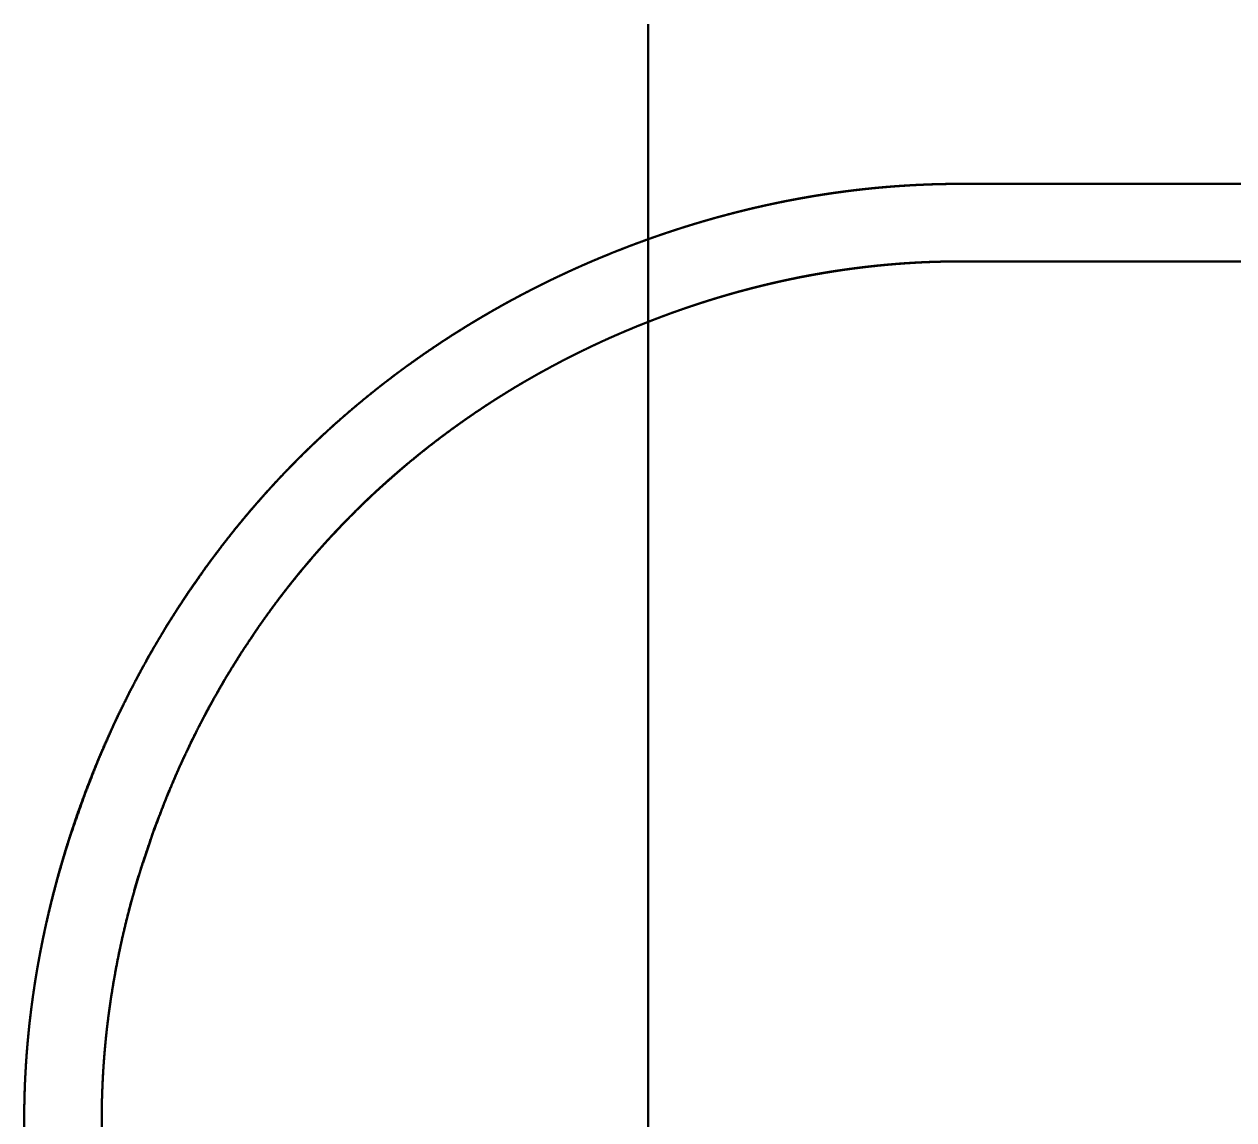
# Paper-space layout 'Layout1' of a CAD drawing. Header units: millimetres. Extents: x 37 to 380, y 30 to 264.
# Drawn here: x 143.825 to 147.983, y 59.054 to 62.82 of the extents above; entities that cross this region are included whole.
import ezdxf

# ---------------------------------------------------------------- set-up
doc = ezdxf.new("R2010")
doc.units = ezdxf.units.MM
doc.layers.add('170', color=7, linetype='Continuous', true_color=0xffffff)

psp = doc.layouts.get("Layout1")

# ---------------------------------------------------------------- linework, layer by layer
at = {"layer": '170', "color": 155, "linetype": 'Continuous', "lineweight": 50}
for points in [[(145.9698, 62.0096), (145.9698, 62.8202)], [(147.0421, 62.2712), (148.9698, 62.2712)], [(145.9698, 61.7969), (145.9698, 62.081)], [(145.9698, 62.081), (145.9698, 61.7969)], [(148.9698, 62.0047), (147.0421, 62.0047)]]:
    psp.add_open_spline(points, degree=1, dxfattribs=at)
for points, knots in [([(145.9698, 62.081), (145.9829, 62.0856), (145.996, 62.0902), (146.0091, 62.0948), (146.0222, 62.0992), (146.0353, 62.1037), (146.0485, 62.108), (146.0616, 62.1123), (146.0748, 62.1166), (146.088, 62.1208), (146.1012, 62.1249), (146.1144, 62.129), (146.1277, 62.1331), (146.1409, 62.137), (146.1542, 62.1409), (146.1674, 62.1448), (146.1807, 62.1486), (146.194, 62.1524), (146.2073, 62.1561), (146.2206, 62.1597), (146.234, 62.1633), (146.2473, 62.1668), (146.2606, 62.1703), (146.274, 62.1737), (146.2874, 62.177), (146.3007, 62.1803), (146.3141, 62.1836), (146.3275, 62.1867), (146.3409, 62.1899), (146.3543, 62.1929), (146.3677, 62.1959), (146.3811, 62.1989), (146.3946, 62.2018), (146.408, 62.2046), (146.4215, 62.2074), (146.4349, 62.2101), (146.4484, 62.2128), (146.4618, 62.2154), (146.4753, 62.2179), (146.4888, 62.2204), (146.5023, 62.2228), (146.5157, 62.2252), (146.5292, 62.2275), (146.5427, 62.2298), (146.5562, 62.232), (146.5697, 62.2341), (146.5832, 62.2362), (146.5967, 62.2382), (146.6102, 62.2402), (146.6237, 62.242), (146.6372, 62.2439), (146.6507, 62.2457), (146.6643, 62.2474), (146.6778, 62.2491), (146.6913, 62.2507), (146.7048, 62.2522), (146.7183, 62.2537), (146.7318, 62.2551), (146.7454, 62.2565), (146.7589, 62.2578), (146.7724, 62.259), (146.7859, 62.2602), (146.7994, 62.2613), (146.8129, 62.2624), (146.8265, 62.2634), (146.84, 62.2644), (146.8535, 62.2652), (146.867, 62.2661), (146.8805, 62.2668), (146.894, 62.2675), (146.9075, 62.2682), (146.9209, 62.2687), (146.9344, 62.2693), (146.9479, 62.2697), (146.9614, 62.2701), (146.9748, 62.2705), (146.9883, 62.2707), (147.0018, 62.271), (147.0152, 62.2711), (147.0287, 62.2712), (147.0421, 62.2712)], [0, 0, 0.012673, 0.025348, 0.038018, 0.050691, 0.063346, 0.076014, 0.088663, 0.101326, 0.113973, 0.126632, 0.139264, 0.151911, 0.164542, 0.177177, 0.189796, 0.20243, 0.215039, 0.227662, 0.24027, 0.252886, 0.265486, 0.278082, 0.290674, 0.303273, 0.31585, 0.328442, 0.341012, 0.353588, 0.366143, 0.378716, 0.391266, 0.403824, 0.416372, 0.428917, 0.441452, 0.453995, 0.46651, 0.479043, 0.491556, 0.504078, 0.516581, 0.529085, 0.54158, 0.554075, 0.566553, 0.579041, 0.591512, 0.603993, 0.616448, 0.628915, 0.641364, 0.653817, 0.666253, 0.678702, 0.691124, 0.703552, 0.715972, 0.728388, 0.740788, 0.753202, 0.765592, 0.777988, 0.790369, 0.802756, 0.815119, 0.827489, 0.839845, 0.852208, 0.864549, 0.876896, 0.889232, 0.901565, 0.913887, 0.926216, 0.938516, 0.950833, 0.963131, 0.975427, 0.987714, 1, 1]), ([(147.0421, 62.2712), (147.0303, 62.2712), (147.0184, 62.2711), (147.0066, 62.271), (146.9948, 62.2709), (146.9829, 62.2707), (146.9711, 62.2704), (146.9593, 62.2701), (146.9474, 62.2698), (146.9356, 62.2694), (146.9238, 62.2689), (146.9119, 62.2684), (146.9001, 62.2679), (146.8883, 62.2673), (146.8765, 62.2667), (146.8647, 62.266), (146.8529, 62.2653), (146.8411, 62.2646), (146.8293, 62.2638), (146.8175, 62.2629), (146.8057, 62.262), (146.7939, 62.2611), (146.7821, 62.2601), (146.7703, 62.2591), (146.7585, 62.258), (146.7467, 62.2569), (146.7349, 62.2557), (146.7232, 62.2545), (146.7114, 62.2532), (146.6996, 62.2519), (146.6879, 62.2506), (146.6761, 62.2492), (146.6644, 62.2477), (146.6526, 62.2462), (146.6409, 62.2447), (146.6291, 62.2431), (146.6174, 62.2415), (146.6057, 62.2399), (146.594, 62.2382), (146.5822, 62.2364), (146.5705, 62.2346), (146.5588, 62.2328), (146.5471, 62.2309), (146.5354, 62.229), (146.5237, 62.227), (146.512, 62.225), (146.5004, 62.2229), (146.4887, 62.2208), (146.477, 62.2186), (146.4653, 62.2164), (146.4537, 62.2142), (146.442, 62.2119), (146.4304, 62.2096), (146.4187, 62.2072), (146.4071, 62.2048), (146.3955, 62.2023), (146.3838, 62.1998), (146.3722, 62.1973), (146.3606, 62.1947), (146.349, 62.1921), (146.3374, 62.1894), (146.3258, 62.1867), (146.3142, 62.1839), (146.3026, 62.1811), (146.2911, 62.1782), (146.2795, 62.1753), (146.2679, 62.1724), (146.2564, 62.1694), (146.2448, 62.1664), (146.2333, 62.1633), (146.2218, 62.1602), (146.2102, 62.1571), (146.1987, 62.1539), (146.1872, 62.1506), (146.1757, 62.1474), (146.1642, 62.144), (146.1527, 62.1407), (146.1412, 62.1372), (146.1297, 62.1338), (146.1183, 62.1303), (146.1068, 62.1268), (146.0953, 62.1232), (146.0839, 62.1195), (146.0724, 62.1159), (146.061, 62.1122), (146.0496, 62.1084), (146.0382, 62.1046), (146.0268, 62.1008), (146.0154, 62.0969), (146.0039, 62.093), (145.9926, 62.089), (145.9812, 62.085), (145.9698, 62.081)], [0, 0, 0.010822, 0.021644, 0.032466, 0.04328, 0.054103, 0.064918, 0.075734, 0.086541, 0.09736, 0.10817, 0.118982, 0.129796, 0.140612, 0.15142, 0.162231, 0.173035, 0.18385, 0.19466, 0.205471, 0.216277, 0.227096, 0.237898, 0.248714, 0.259524, 0.270338, 0.281147, 0.291969, 0.302777, 0.313589, 0.324405, 0.335227, 0.346034, 0.356856, 0.367674, 0.378497, 0.389317, 0.400142, 0.410963, 0.421801, 0.432625, 0.443456, 0.454283, 0.465117, 0.475948, 0.486796, 0.497623, 0.508475, 0.519316, 0.530165, 0.541011, 0.551865, 0.562709, 0.57357, 0.584429, 0.595288, 0.606156, 0.617022, 0.627887, 0.638771, 0.649645, 0.660528, 0.671411, 0.682303, 0.693186, 0.704088, 0.714982, 0.725885, 0.736789, 0.747704, 0.758619, 0.769545, 0.780462, 0.79139, 0.80232, 0.813261, 0.824203, 0.835148, 0.846094, 0.857061, 0.868021, 0.878994, 0.889959, 0.900946, 0.911916, 0.922917, 0.933903, 0.944912, 0.955911, 0.966935, 0.977943, 0.988977, 1, 1]), ([(148.9698, 62.2712), (148.9404, 62.2712), (148.911, 62.2712), (148.8816, 62.2712), (148.8521, 62.2712), (148.8227, 62.2712), (148.8079, 62.2712), (148.7784, 62.2712), (148.7489, 62.2712), (148.7342, 62.2712), (148.7046, 62.2712), (148.6751, 62.2712), (148.6456, 62.2712), (148.6308, 62.2712), (148.6012, 62.2712), (148.5717, 62.2712), (148.5421, 62.2712), (148.5273, 62.2712), (148.4977, 62.2712), (148.4681, 62.2712), (148.4385, 62.2712), (148.4089, 62.2712), (148.3941, 62.2712), (148.3645, 62.2712), (148.3349, 62.2712), (148.3201, 62.2712), (148.2905, 62.2712), (148.2609, 62.2712), (148.2313, 62.2712), (148.2017, 62.2712), (148.1721, 62.2712), (148.1426, 62.2712), (148.113, 62.2712), (148.0983, 62.2713), (148.0687, 62.2713), (148.0392, 62.2713), (148.0097, 62.2713), (147.995, 62.2713), (147.9655, 62.2713), (147.9508, 62.2713), (147.9213, 62.2713), (147.8919, 62.2713), (147.8625, 62.2713), (147.8478, 62.2713), (147.8185, 62.2713), (147.8038, 62.2713), (147.7745, 62.2713), (147.7453, 62.2713), (147.716, 62.2713), (147.6868, 62.2713), (147.6576, 62.2713), (147.6431, 62.2713), (147.6139, 62.2713), (147.5849, 62.2712), (147.5558, 62.2712), (147.5413, 62.2712), (147.5124, 62.2712), (147.4835, 62.2712), (147.4546, 62.2712), (147.4258, 62.2712), (147.4114, 62.2712), (147.3826, 62.2712), (147.3683, 62.2712), (147.3396, 62.2712), (147.3253, 62.2712), (147.2967, 62.2712), (147.2682, 62.2712), (147.2539, 62.2712), (147.2255, 62.2712), (147.1971, 62.2712), (147.1688, 62.2712), (147.1405, 62.2712), (147.1123, 62.2712), (147.0842, 62.2712), (147.0561, 62.2712), (147.0421, 62.2712)], [0, 0, 0.015254, 0.030507, 0.045777, 0.061052, 0.076337, 0.083978, 0.099274, 0.114581, 0.122237, 0.137555, 0.152873, 0.168202, 0.175863, 0.191203, 0.206542, 0.221887, 0.229565, 0.244915, 0.260265, 0.27562, 0.290975, 0.298653, 0.314009, 0.329364, 0.337047, 0.352403, 0.367753, 0.383103, 0.398447, 0.413792, 0.429126, 0.44446, 0.452116, 0.467439, 0.482752, 0.498054, 0.505705, 0.520996, 0.528631, 0.5439, 0.559164, 0.574407, 0.582031, 0.597258, 0.604861, 0.620061, 0.63525, 0.650418, 0.665569, 0.680705, 0.688265, 0.703368, 0.71845, 0.733511, 0.741027, 0.756056, 0.771057, 0.786038, 0.800991, 0.808459, 0.82337, 0.830817, 0.84569, 0.853116, 0.867946, 0.882743, 0.890132, 0.904886, 0.919609, 0.9343, 0.948958, 0.963585, 0.978179, 0.99273, 1, 1]), ([(143.825, 59.0541), (143.825, 59.0677), (143.8251, 59.0814), (143.8253, 59.0955), (143.8255, 59.1096), (143.8258, 59.1241), (143.8262, 59.1387), (143.8267, 59.1537), (143.8272, 59.1687), (143.8278, 59.1841), (143.8286, 59.1996), (143.8294, 59.2155), (143.8303, 59.2314), (143.8313, 59.2478), (143.8324, 59.2641), (143.8336, 59.2809), (143.835, 59.2977), (143.8364, 59.315), (143.838, 59.3322), (143.8397, 59.35), (143.8414, 59.3676), (143.8434, 59.3858), (143.8454, 59.4039), (143.8477, 59.4225), (143.85, 59.4411), (143.8525, 59.4601), (143.8551, 59.4791), (143.8579, 59.4986), (143.8608, 59.518), (143.8639, 59.5379), (143.8672, 59.5578), (143.8706, 59.5781), (143.8742, 59.5984), (143.878, 59.6191), (143.8819, 59.6398), (143.8861, 59.661), (143.8903, 59.6821), (143.8949, 59.7037), (143.8996, 59.7252), (143.9045, 59.7471), (143.9096, 59.7691), (143.9149, 59.7914), (143.9204, 59.8137), (143.9262, 59.8364), (143.9321, 59.8591), (143.9383, 59.8822), (143.9447, 59.9053), (143.9514, 59.9288), (143.9583, 59.9522), (143.9654, 59.976), (143.9728, 59.9998), (143.9805, 60.024), (143.9883, 60.0481), (144.0125, 60.1187), (144.0382, 60.1888), (144.0639, 60.2544), (144.091, 60.3194), (144.1177, 60.38), (144.1456, 60.4401), (144.1728, 60.4957), (144.2009, 60.5509), (144.2281, 60.6017), (144.2561, 60.6521), (144.2828, 60.6982), (144.3102, 60.7439), (144.3361, 60.7855), (144.3626, 60.8267), (144.3872, 60.8639), (144.4124, 60.9008), (144.4356, 60.9337), (144.4591, 60.9664), (144.5051, 61.0277), (144.5526, 61.088), (144.6, 61.1452), (144.6487, 61.2012), (144.6972, 61.2543), (144.7468, 61.3062), (144.796, 61.3553), (144.8463, 61.4031), (144.8959, 61.4483), (144.9465, 61.4924), (144.9962, 61.5338), (145.0467, 61.5742), (145.0962, 61.6122), (145.1464, 61.6491), (145.1688, 61.6651), (145.1912, 61.6809), (145.2137, 61.6964), (145.2364, 61.7117), (145.259, 61.7268), (145.2817, 61.7416), (145.3044, 61.7561), (145.3272, 61.7705), (145.35, 61.7846), (145.3728, 61.7984), (145.3957, 61.8121), (145.4186, 61.8255), (145.4415, 61.8386), (145.4645, 61.8516), (145.4875, 61.8643), (145.5105, 61.8768), (145.5335, 61.889), (145.5565, 61.9011), (145.5795, 61.9129), (145.6026, 61.9245), (145.6256, 61.9358), (145.6486, 61.947), (145.6716, 61.9579), (145.6947, 61.9687), (145.7177, 61.9792), (145.7407, 61.9895), (145.7637, 61.9995), (145.7867, 62.0094), (145.8097, 62.0191), (145.8326, 62.0285), (145.8555, 62.0378), (145.8785, 62.0468), (145.9013, 62.0557), (145.9242, 62.0643), (145.947, 62.0727), (145.9698, 62.081)], [0, 0, 0.00345, 0.006901, 0.010467, 0.014032, 0.017714, 0.021394, 0.025192, 0.028989, 0.032902, 0.036816, 0.040845, 0.044875, 0.049023, 0.053169, 0.057433, 0.061697, 0.066078, 0.070459, 0.074959, 0.079458, 0.084075, 0.088692, 0.093427, 0.098163, 0.103017, 0.107872, 0.112845, 0.117818, 0.12291, 0.128002, 0.133214, 0.138426, 0.143758, 0.149089, 0.15454, 0.159991, 0.165563, 0.171134, 0.176826, 0.182517, 0.188329, 0.194141, 0.200072, 0.206005, 0.212057, 0.21811, 0.224283, 0.230457, 0.23675, 0.243043, 0.249457, 0.255872, 0.274753, 0.293635, 0.311457, 0.32928, 0.346029, 0.362778, 0.378444, 0.394113, 0.40869, 0.42327, 0.436753, 0.450237, 0.462623, 0.475012, 0.4863, 0.497588, 0.507776, 0.517966, 0.537363, 0.556761, 0.575551, 0.594333, 0.612514, 0.630687, 0.648262, 0.665827, 0.682803, 0.699762, 0.716141, 0.732497, 0.748276, 0.764029, 0.770989, 0.77794, 0.784853, 0.79176, 0.798626, 0.805488, 0.812308, 0.819123, 0.825899, 0.832666, 0.839393, 0.846113, 0.852796, 0.859468, 0.866104, 0.872728, 0.879316, 0.885893, 0.892433, 0.898963, 0.905455, 0.911935, 0.918378, 0.924811, 0.931205, 0.937589, 0.943937, 0.95027, 0.956567, 0.962852, 0.969099, 0.975334, 0.981534, 0.987718, 0.993862, 1, 1]), ([(145.9698, 62.081), (145.9577, 62.0766), (145.9455, 62.0722), (145.9335, 62.0678), (145.9214, 62.0633), (145.9093, 62.0587), (145.8973, 62.0541), (145.8853, 62.0495), (145.8733, 62.0448), (145.8614, 62.0401), (145.8494, 62.0354), (145.8375, 62.0306), (145.8256, 62.0257), (145.8138, 62.0208), (145.8019, 62.0159), (145.7901, 62.0109), (145.7783, 62.0059), (145.7665, 62.0009), (145.7548, 61.9958), (145.7431, 61.9906), (145.7313, 61.9854), (145.7197, 61.9802), (145.708, 61.9749), (145.6964, 61.9696), (145.6848, 61.9643), (145.6732, 61.9589), (145.6617, 61.9534), (145.6501, 61.948), (145.6386, 61.9424), (145.6272, 61.9369), (145.6157, 61.9313), (145.6043, 61.9256), (145.5929, 61.9199), (145.5815, 61.9142), (145.5701, 61.9084), (145.5588, 61.9026), (145.5475, 61.8967), (145.5363, 61.8908), (145.525, 61.8849), (145.5138, 61.8789), (145.5026, 61.8729), (145.4914, 61.8668), (145.4803, 61.8607), (145.4692, 61.8546), (145.4581, 61.8484), (145.447, 61.8421), (145.436, 61.8359), (145.425, 61.8295), (145.414, 61.8232), (145.4031, 61.8168), (145.3922, 61.8103), (145.3813, 61.8039), (145.3704, 61.7974), (145.3596, 61.7908), (145.3488, 61.7842), (145.338, 61.7775), (145.3273, 61.7709), (145.3165, 61.7641), (145.3058, 61.7574), (145.2952, 61.7506), (145.2846, 61.7437), (145.2739, 61.7368), (145.2634, 61.7299), (145.2528, 61.723), (145.2423, 61.7159), (145.2318, 61.7089), (145.2214, 61.7018), (145.2109, 61.6947), (145.2005, 61.6875), (145.1902, 61.6803), (145.1798, 61.6731), (145.1695, 61.6658), (145.1593, 61.6584), (145.149, 61.6511), (145.1388, 61.6437), (145.1286, 61.6362), (145.1185, 61.6287), (145.1084, 61.6212), (145.0983, 61.6136), (145.0882, 61.606), (145.0782, 61.5984), (145.0682, 61.5907), (145.0582, 61.583), (145.0483, 61.5752), (145.0384, 61.5674), (145.0285, 61.5596), (145.0187, 61.5517), (145.0089, 61.5438), (144.9991, 61.5358), (144.9894, 61.5278), (144.9797, 61.5197), (144.97, 61.5117), (144.9603, 61.5035), (144.9507, 61.4954), (144.9412, 61.4872), (144.9316, 61.479), (144.9221, 61.4707), (144.9126, 61.4624), (144.9032, 61.454), (144.8938, 61.4456), (144.8844, 61.4372), (144.875, 61.4287), (144.8657, 61.4202), (144.8564, 61.4116), (144.8472, 61.4031), (144.838, 61.3944), (144.8288, 61.3858), (144.8197, 61.3771), (144.8105, 61.3683), (144.8015, 61.3595), (144.7924, 61.3507), (144.7834, 61.3418), (144.7744, 61.333), (144.7655, 61.324), (144.7566, 61.315), (144.7477, 61.306), (144.7389, 61.297), (144.7301, 61.2879), (144.7213, 61.2788), (144.7125, 61.2696), (144.7038, 61.2604), (144.6952, 61.2511), (144.6865, 61.2418), (144.6779, 61.2325), (144.6694, 61.2232), (144.6608, 61.2138), (144.6524, 61.2043), (144.6439, 61.1949), (144.6355, 61.1853), (144.6271, 61.1758), (144.6187, 61.1662), (144.6104, 61.1566), (144.6021, 61.1469), (144.5939, 61.1372), (144.5857, 61.1275), (144.5775, 61.1177), (144.5694, 61.1079), (144.5612, 61.098), (144.5532, 61.0881), (144.5451, 61.0782), (144.5371, 61.0682), (144.5292, 61.0582), (144.5213, 61.0481), (144.5134, 61.038), (144.5055, 61.0279), (144.4977, 61.0178), (144.4899, 61.0076), (144.4822, 60.9973), (144.4744, 60.987), (144.4668, 60.9767), (144.4591, 60.9664), (144.3859, 60.8624), (144.3168, 60.7555), (144.2517, 60.6451), (144.1911, 60.5322), (144.1342, 60.4153), (144.082, 60.2963), (144.0334, 60.1729), (143.9895, 60.0477), (143.9805, 60.02), (143.9717, 59.9922), (143.9632, 59.9645), (143.9549, 59.9368), (143.9469, 59.9091), (143.9391, 59.8814), (143.9317, 59.8538), (143.9244, 59.8262), (143.9174, 59.7986), (143.9107, 59.7709), (143.9042, 59.7434), (143.898, 59.7157), (143.892, 59.6882), (143.8863, 59.6606), (143.8809, 59.633), (143.8757, 59.6055), (143.8707, 59.5779), (143.866, 59.5504), (143.8616, 59.5228), (143.8574, 59.4953), (143.8535, 59.4678), (143.8498, 59.4402), (143.8464, 59.4127), (143.8432, 59.3851), (143.8403, 59.3576), (143.8377, 59.33), (143.8352, 59.3025), (143.8331, 59.2749), (143.8312, 59.2473), (143.8296, 59.2198), (143.8282, 59.1922), (143.827, 59.1646), (143.8261, 59.137), (143.8255, 59.1094), (143.8252, 59.0817), (143.825, 59.0541)], [0, 0, 0.003263, 0.006525, 0.009782, 0.013044, 0.016299, 0.019558, 0.022809, 0.026064, 0.029315, 0.032566, 0.035813, 0.039065, 0.042309, 0.045556, 0.048796, 0.052043, 0.055281, 0.058522, 0.06176, 0.065, 0.068234, 0.07147, 0.074702, 0.077938, 0.081166, 0.084399, 0.087627, 0.090856, 0.094081, 0.097309, 0.100532, 0.103758, 0.106979, 0.1102, 0.113419, 0.116641, 0.119857, 0.123077, 0.126292, 0.129508, 0.132722, 0.135937, 0.139148, 0.142362, 0.14557, 0.14878, 0.151988, 0.155198, 0.158403, 0.161611, 0.164817, 0.168022, 0.171225, 0.174429, 0.17763, 0.180832, 0.184032, 0.187234, 0.190432, 0.193632, 0.19683, 0.200027, 0.203224, 0.206421, 0.209616, 0.212812, 0.216007, 0.219203, 0.222396, 0.22559, 0.228782, 0.231974, 0.235166, 0.238358, 0.241548, 0.244741, 0.247931, 0.251121, 0.25431, 0.2575, 0.260689, 0.263881, 0.267068, 0.270258, 0.273447, 0.276636, 0.279825, 0.283014, 0.286204, 0.289392, 0.292581, 0.295769, 0.298959, 0.302148, 0.305337, 0.308528, 0.311717, 0.314908, 0.318098, 0.32129, 0.324481, 0.327672, 0.330864, 0.334057, 0.337249, 0.340442, 0.343637, 0.346832, 0.350028, 0.353224, 0.356419, 0.359618, 0.362815, 0.366014, 0.369215, 0.372415, 0.375617, 0.37882, 0.382024, 0.385228, 0.388434, 0.391641, 0.39485, 0.398058, 0.40127, 0.40448, 0.407694, 0.410909, 0.414123, 0.417342, 0.420559, 0.423781, 0.427002, 0.430224, 0.433451, 0.436676, 0.439907, 0.443134, 0.446368, 0.449601, 0.452837, 0.456074, 0.459315, 0.462556, 0.465801, 0.469046, 0.472295, 0.475545, 0.478798, 0.482052, 0.514237, 0.546432, 0.578854, 0.611273, 0.644148, 0.677021, 0.710582, 0.744138, 0.751509, 0.758878, 0.766202, 0.773525, 0.780804, 0.788082, 0.795319, 0.802555, 0.809754, 0.816951, 0.824115, 0.831277, 0.838408, 0.845538, 0.852639, 0.85974, 0.866815, 0.873891, 0.880943, 0.887996, 0.895029, 0.902062, 0.909079, 0.916097, 0.923101, 0.930106, 0.9371, 0.944095, 0.951085, 0.958073, 0.96506, 0.972045, 0.979032, 0.98602, 0.99301, 1, 1]), ([(145.9698, 61.7969), (145.9811, 61.8013), (145.9924, 61.8057), (146.0038, 61.81), (146.0151, 61.8143), (146.0264, 61.8185), (146.0378, 61.8227), (146.0492, 61.8269), (146.0605, 61.831), (146.0719, 61.835), (146.0833, 61.839), (146.0947, 61.843), (146.1061, 61.8469), (146.1175, 61.8508), (146.129, 61.8546), (146.1404, 61.8584), (146.1518, 61.8621), (146.1633, 61.8658), (146.1747, 61.8694), (146.1862, 61.873), (146.1977, 61.8765), (146.2092, 61.88), (146.2207, 61.8834), (146.2321, 61.8868), (146.2437, 61.8902), (146.2552, 61.8935), (146.2667, 61.8968), (146.2782, 61.9), (146.2898, 61.9031), (146.3013, 61.9062), (146.3129, 61.9093), (146.3244, 61.9123), (146.336, 61.9153), (146.3476, 61.9182), (146.3592, 61.9211), (146.3708, 61.9239), (146.3824, 61.9267), (146.394, 61.9295), (146.4056, 61.9321), (146.4172, 61.9348), (146.4289, 61.9374), (146.4405, 61.9399), (146.4522, 61.9424), (146.4638, 61.9449), (146.4755, 61.9473), (146.4871, 61.9496), (146.4988, 61.9519), (146.5105, 61.9542), (146.5222, 61.9564), (146.5339, 61.9585), (146.5456, 61.9606), (146.5573, 61.9627), (146.569, 61.9647), (146.5807, 61.9667), (146.5925, 61.9686), (146.6042, 61.9704), (146.6159, 61.9723), (146.6277, 61.974), (146.6394, 61.9757), (146.6512, 61.9774), (146.663, 61.979), (146.6747, 61.9806), (146.6865, 61.9821), (146.6983, 61.9836), (146.7101, 61.985), (146.7219, 61.9864), (146.7337, 61.9877), (146.7455, 61.989), (146.7573, 61.9902), (146.7691, 61.9914), (146.7809, 61.9925), (146.7928, 61.9936), (146.8046, 61.9946), (146.8164, 61.9956), (146.8283, 61.9966), (146.8401, 61.9974), (146.852, 61.9983), (146.8638, 61.999), (146.8757, 61.9998), (146.8875, 62.0005), (146.8994, 62.0011), (146.9113, 62.0017), (146.9232, 62.0022), (146.935, 62.0027), (146.9469, 62.0031), (146.9588, 62.0035), (146.9707, 62.0038), (146.9826, 62.0041), (146.9945, 62.0043), (147.0064, 62.0045), (147.0183, 62.0046), (147.0302, 62.0047), (147.0421, 62.0047)], [0, 0, 0.011045, 0.022099, 0.033126, 0.044166, 0.055179, 0.066207, 0.077202, 0.08821, 0.099202, 0.110199, 0.121173, 0.132152, 0.143115, 0.154085, 0.165039, 0.175992, 0.186929, 0.197881, 0.208803, 0.219739, 0.230661, 0.241581, 0.25249, 0.263403, 0.274304, 0.285213, 0.296101, 0.306995, 0.317877, 0.328758, 0.339637, 0.350515, 0.361381, 0.372247, 0.38311, 0.393973, 0.404826, 0.415678, 0.42652, 0.437372, 0.448213, 0.459063, 0.469896, 0.480729, 0.491563, 0.502396, 0.513221, 0.524048, 0.534876, 0.545696, 0.556517, 0.567341, 0.578156, 0.588974, 0.599784, 0.610606, 0.621412, 0.632231, 0.643034, 0.653849, 0.664658, 0.67547, 0.686268, 0.697079, 0.707885, 0.718695, 0.7295, 0.740309, 0.751123, 0.761933, 0.772739, 0.78355, 0.794357, 0.805171, 0.81598, 0.826787, 0.837599, 0.848418, 0.859235, 0.870049, 0.88087, 0.891689, 0.902506, 0.91333, 0.924163, 0.934984, 0.945814, 0.956643, 0.967481, 0.978318, 0.989154, 1, 1]), ([(147.0421, 62.0047), (147.0305, 62.0047), (147.0189, 62.0046), (147.0073, 62.0045), (146.9956, 62.0043), (146.984, 62.0041), (146.9724, 62.0038), (146.9607, 62.0035), (146.949, 62.0031), (146.9374, 62.0027), (146.9257, 62.0022), (146.914, 62.0017), (146.9023, 62.0011), (146.8906, 62.0005), (146.879, 61.9998), (146.8673, 61.9991), (146.8556, 61.9983), (146.8438, 61.9975), (146.8321, 61.9966), (146.8204, 61.9957), (146.8087, 61.9947), (146.797, 61.9937), (146.7853, 61.9927), (146.7735, 61.9915), (146.7618, 61.9904), (146.7501, 61.9891), (146.7383, 61.9879), (146.7266, 61.9866), (146.7149, 61.9852), (146.7031, 61.9838), (146.6914, 61.9823), (146.6796, 61.9808), (146.6679, 61.9793), (146.6561, 61.9776), (146.6444, 61.976), (146.6326, 61.9743), (146.6209, 61.9725), (146.6091, 61.9707), (146.5974, 61.9688), (146.5857, 61.9669), (146.5739, 61.965), (146.5622, 61.963), (146.5504, 61.9609), (146.5387, 61.9588), (146.5269, 61.9567), (146.5152, 61.9545), (146.5035, 61.9522), (146.4917, 61.95), (146.48, 61.9476), (146.4683, 61.9452), (146.4565, 61.9428), (146.4448, 61.9403), (146.4331, 61.9378), (146.4214, 61.9352), (146.4097, 61.9325), (146.398, 61.9298), (146.3863, 61.9271), (146.3746, 61.9243), (146.3629, 61.9215), (146.3512, 61.9186), (146.3395, 61.9157), (146.3278, 61.9127), (146.3161, 61.9097), (146.3045, 61.9066), (146.2928, 61.9035), (146.2812, 61.9004), (146.2695, 61.8972), (146.2579, 61.8939), (146.2462, 61.8906), (146.2346, 61.8872), (146.223, 61.8838), (146.2114, 61.8804), (146.1998, 61.8769), (146.1882, 61.8733), (146.1766, 61.8697), (146.165, 61.8661), (146.1535, 61.8624), (146.1419, 61.8587), (146.1304, 61.8549), (146.1188, 61.851), (146.1073, 61.8472), (146.0958, 61.8432), (146.0843, 61.8393), (146.0728, 61.8352), (146.0613, 61.8312), (146.0498, 61.8271), (146.0383, 61.8229), (146.0269, 61.8187), (146.0154, 61.8144), (146.004, 61.8101), (145.9926, 61.8058), (145.9812, 61.8014), (145.9698, 61.7969)], [0, 0, 0.010574, 0.021148, 0.031732, 0.042317, 0.052921, 0.063517, 0.074133, 0.08475, 0.095378, 0.106008, 0.116649, 0.127292, 0.137957, 0.148605, 0.159284, 0.169947, 0.180642, 0.19132, 0.202021, 0.212717, 0.223435, 0.234147, 0.244873, 0.255603, 0.266348, 0.277078, 0.287841, 0.29859, 0.309364, 0.320124, 0.330909, 0.34169, 0.352486, 0.363279, 0.374098, 0.384904, 0.395726, 0.406546, 0.417382, 0.428216, 0.439066, 0.449915, 0.460772, 0.471635, 0.482509, 0.49338, 0.504269, 0.515158, 0.526055, 0.536952, 0.547867, 0.558782, 0.569707, 0.580622, 0.591567, 0.602502, 0.613448, 0.624394, 0.635361, 0.64631, 0.657289, 0.66826, 0.679242, 0.690225, 0.701222, 0.71221, 0.723221, 0.734223, 0.745248, 0.756257, 0.767289, 0.778313, 0.789361, 0.800393, 0.811449, 0.822489, 0.833553, 0.844611, 0.855683, 0.866752, 0.877833, 0.888911, 0.900004, 0.911092, 0.922196, 0.933286, 0.944403, 0.955504, 0.966633, 0.977748, 0.988873, 1, 1]), ([(147.0421, 62.0047), (147.074, 62.0047), (147.106, 62.0047), (147.1381, 62.0047), (147.1703, 62.0047), (147.2025, 62.0047), (147.2348, 62.0047), (147.2672, 62.0047), (147.2997, 62.0047), (147.316, 62.0047), (147.3486, 62.0047), (147.3812, 62.0047), (147.4139, 62.0047), (147.4467, 62.0047), (147.4796, 62.0047), (147.496, 62.0047), (147.529, 62.0047), (147.562, 62.0047), (147.595, 62.0047), (147.6281, 62.0047), (147.6613, 62.0047), (147.6945, 62.0047), (147.7277, 62.0047), (147.761, 62.0047), (147.7944, 62.0047), (147.8278, 62.0047), (147.8612, 62.0047), (147.8779, 62.0047), (147.9114, 62.0047), (147.9449, 62.0047), (147.9784, 62.0047), (148.0119, 62.0047), (148.0455, 62.0047), (148.0791, 62.0047), (148.1127, 62.0047), (148.1463, 62.0047), (148.18, 62.0047), (148.2136, 62.0047), (148.2473, 62.0047), (148.281, 62.0047), (148.2978, 62.0047), (148.3315, 62.0047), (148.3652, 62.0047), (148.3989, 62.0047), (148.4325, 62.0047), (148.4662, 62.0047), (148.4999, 62.0047), (148.5335, 62.0047), (148.5672, 62.0047), (148.6008, 62.0047), (148.6345, 62.0047), (148.6681, 62.0047), (148.7017, 62.0047), (148.7353, 62.0047), (148.7688, 62.0047), (148.7856, 62.0047), (148.8192, 62.0047), (148.8527, 62.0047), (148.8862, 62.0047), (148.9196, 62.0047), (148.9531, 62.0047), (148.9698, 62.0047)], [0, 0, 0.016551, 0.03315, 0.049787, 0.066472, 0.0832, 0.099966, 0.116774, 0.13362, 0.142064, 0.158969, 0.175906, 0.192881, 0.209888, 0.226932, 0.235462, 0.252549, 0.269669, 0.286815, 0.303993, 0.321193, 0.33842, 0.355668, 0.372943, 0.390239, 0.407551, 0.424885, 0.433565, 0.450926, 0.468303, 0.48569, 0.503094, 0.520513, 0.537938, 0.555374, 0.57282, 0.590272, 0.607735, 0.625197, 0.642665, 0.651399, 0.668867, 0.68634, 0.703813, 0.721286, 0.738754, 0.756222, 0.773685, 0.791147, 0.808599, 0.826045, 0.843486, 0.860917, 0.878336, 0.89575, 0.904458, 0.921856, 0.939243, 0.956615, 0.973981, 0.99133, 1, 1]), ([(145.9698, 54.1033), (145.9698, 54.1989), (145.9698, 55.4015), (145.9698, 57.8068), (145.9698, 60.2122), (145.9698, 61.8676)], [0, 0, 0.012313, 0.167203, 0.476994, 0.786785, 1, 1]), ([(144.0915, 59.0541), (144.0915, 59.0665), (144.0916, 59.0789), (144.0918, 59.0914), (144.092, 59.1038), (144.0922, 59.1162), (144.0925, 59.1286), (144.0929, 59.141), (144.0933, 59.1534), (144.0938, 59.1658), (144.0943, 59.1783), (144.0949, 59.1907), (144.0955, 59.2031), (144.0962, 59.2155), (144.097, 59.2279), (144.0978, 59.2403), (144.0987, 59.2527), (144.0996, 59.2651), (144.1006, 59.2775), (144.1016, 59.2899), (144.1027, 59.3023), (144.1038, 59.3147), (144.105, 59.3271), (144.1063, 59.3395), (144.1076, 59.3519), (144.109, 59.3643), (144.1104, 59.3767), (144.1119, 59.3891), (144.1135, 59.4015), (144.1151, 59.4139), (144.1167, 59.4263), (144.1184, 59.4387), (144.1202, 59.4511), (144.122, 59.4635), (144.1239, 59.4759), (144.1258, 59.4883), (144.1278, 59.5007), (144.1298, 59.5131), (144.1319, 59.5255), (144.1341, 59.5379), (144.1363, 59.5503), (144.1386, 59.5627), (144.1409, 59.5752), (144.1433, 59.5876), (144.1457, 59.6), (144.1482, 59.6124), (144.1508, 59.6248), (144.1534, 59.6373), (144.156, 59.6497), (144.1587, 59.6621), (144.1615, 59.6745), (144.1643, 59.687), (144.1672, 59.6994), (144.1702, 59.7118), (144.1732, 59.7243), (144.1762, 59.7367), (144.1793, 59.7492), (144.1825, 59.7616), (144.1857, 59.7741), (144.189, 59.7865), (144.1923, 59.799), (144.1957, 59.8115), (144.1992, 59.8239), (144.2027, 59.8364), (144.2062, 59.8489), (144.2099, 59.8613), (144.2135, 59.8738), (144.2173, 59.8863), (144.2211, 59.8988), (144.2249, 59.9113), (144.2288, 59.9238), (144.2662, 60.0357), (144.3077, 60.1462), (144.3524, 60.2529), (144.4011, 60.3579), (144.4532, 60.4595), (144.5091, 60.559), (144.5685, 60.6555), (144.6315, 60.7496), (144.646, 60.7701), (144.6606, 60.7905), (144.6753, 60.8107), (144.6902, 60.8307), (144.7052, 60.8506), (144.7204, 60.8703), (144.7357, 60.8898), (144.7512, 60.9092), (144.7668, 60.9285), (144.7826, 60.9476), (144.7985, 60.9665), (144.8146, 60.9853), (144.8308, 61.0039), (144.8471, 61.0223), (144.8636, 61.0406), (144.8802, 61.0588), (144.897, 61.0767), (144.9139, 61.0946), (144.9309, 61.1122), (144.9481, 61.1297), (144.9655, 61.1471), (144.9829, 61.1643), (145.0005, 61.1813), (145.0183, 61.1981), (145.0361, 61.2148), (145.0542, 61.2314), (145.0723, 61.2478), (145.0906, 61.264), (145.109, 61.2801), (145.1276, 61.296), (145.1463, 61.3117), (145.1651, 61.3273), (145.184, 61.3427), (145.2031, 61.358), (145.2223, 61.3731), (145.2417, 61.388), (145.2612, 61.4028), (145.2807, 61.4174), (145.3005, 61.4318), (145.3203, 61.4461), (145.3403, 61.4602), (145.3604, 61.4742), (145.3806, 61.488), (145.401, 61.5016), (145.4214, 61.5151), (145.442, 61.5284), (145.4627, 61.5415), (145.4835, 61.5545), (145.5045, 61.5673), (145.5255, 61.5799), (145.5467, 61.5924), (145.568, 61.6046), (145.5894, 61.6168), (145.6109, 61.6287), (145.6326, 61.6405), (145.6543, 61.6521), (145.6762, 61.6636), (145.6981, 61.6749), (145.7202, 61.686), (145.7424, 61.6969), (145.7647, 61.7077), (145.787, 61.7183), (145.8095, 61.7288), (145.8321, 61.739), (145.8548, 61.7491), (145.8776, 61.759), (145.9005, 61.7688), (145.9235, 61.7783), (145.9466, 61.7877), (145.9698, 61.7969)], [0, 0, 0.003519, 0.007037, 0.010555, 0.014072, 0.01759, 0.021107, 0.024624, 0.028142, 0.03166, 0.035177, 0.038695, 0.042213, 0.045733, 0.049252, 0.052772, 0.056294, 0.059816, 0.06334, 0.066865, 0.07039, 0.073917, 0.077444, 0.080974, 0.084506, 0.08804, 0.091574, 0.095112, 0.09865, 0.102192, 0.105734, 0.10928, 0.112827, 0.116378, 0.119931, 0.123488, 0.127045, 0.130607, 0.13417, 0.13774, 0.141308, 0.144883, 0.148458, 0.152041, 0.155624, 0.159213, 0.162803, 0.1664, 0.169997, 0.173603, 0.177208, 0.180821, 0.184435, 0.188056, 0.191679, 0.19531, 0.198941, 0.202583, 0.206223, 0.209874, 0.213523, 0.217186, 0.220845, 0.224516, 0.228188, 0.23187, 0.235553, 0.239245, 0.242938, 0.246643, 0.250348, 0.283775, 0.317206, 0.34998, 0.38275, 0.415082, 0.447411, 0.479513, 0.511602, 0.518701, 0.525797, 0.532871, 0.539946, 0.546998, 0.554051, 0.561084, 0.568116, 0.575131, 0.582146, 0.589146, 0.596144, 0.603128, 0.610114, 0.617085, 0.624056, 0.631017, 0.637975, 0.644926, 0.651877, 0.658819, 0.665759, 0.672695, 0.679629, 0.68656, 0.693488, 0.700415, 0.707338, 0.714264, 0.721184, 0.728105, 0.735024, 0.741946, 0.748865, 0.755787, 0.762705, 0.769631, 0.776551, 0.78348, 0.790401, 0.797334, 0.804258, 0.811196, 0.818129, 0.82507, 0.832007, 0.838957, 0.845899, 0.852856, 0.859805, 0.866772, 0.873729, 0.880704, 0.88767, 0.894655, 0.901629, 0.908626, 0.91561, 0.922617, 0.929612, 0.936632, 0.943638, 0.950669, 0.957687, 0.964734, 0.971763, 0.978826, 0.985869, 0.992938, 1, 1]), ([(145.9698, 61.7969), (145.9583, 61.7923), (145.9467, 61.7877), (145.9351, 61.7831), (145.9236, 61.7783), (145.9119, 61.7735), (145.9003, 61.7686), (145.8886, 61.7637), (145.877, 61.7587), (145.8653, 61.7536), (145.8536, 61.7485), (145.8418, 61.7433), (145.8301, 61.738), (145.8183, 61.7327), (145.8065, 61.7273), (145.7947, 61.7218), (145.7829, 61.7163), (145.771, 61.7107), (145.7592, 61.705), (145.7473, 61.6992), (145.7354, 61.6934), (145.7235, 61.6875), (145.7116, 61.6816), (145.6997, 61.6756), (145.6878, 61.6695), (145.6758, 61.6633), (145.6639, 61.657), (145.6519, 61.6507), (145.6399, 61.6443), (145.6279, 61.6378), (145.6159, 61.6313), (145.6039, 61.6247), (145.5919, 61.618), (145.5799, 61.6112), (145.5679, 61.6044), (145.5558, 61.5975), (145.5438, 61.5905), (145.5318, 61.5834), (145.5197, 61.5763), (145.5077, 61.569), (145.4956, 61.5617), (145.4836, 61.5543), (145.4715, 61.5469), (145.4595, 61.5393), (145.4474, 61.5317), (145.4353, 61.524), (145.4233, 61.5162), (145.4112, 61.5083), (145.3992, 61.5004), (145.3872, 61.4924), (145.3751, 61.4843), (145.3631, 61.4761), (145.3511, 61.4678), (145.339, 61.4594), (145.327, 61.451), (145.315, 61.4425), (145.303, 61.4338), (145.291, 61.4251), (145.2791, 61.4164), (145.2671, 61.4075), (145.2551, 61.3985), (145.2432, 61.3895), (145.2313, 61.3804), (145.2193, 61.3711), (145.2075, 61.3619), (145.1956, 61.3524), (145.1837, 61.343), (145.1718, 61.3334), (145.16, 61.3237), (145.1482, 61.314), (145.1364, 61.3042), (145.1246, 61.2942), (145.1129, 61.2842), (145.1012, 61.2741), (145.0895, 61.2639), (145.0778, 61.2536), (145.0662, 61.2432), (145.0545, 61.2327), (145.0429, 61.2222), (145.0314, 61.2115), (145.0198, 61.2007), (145.0083, 61.1899), (144.9969, 61.1789), (144.9854, 61.1679), (144.974, 61.1567), (144.9626, 61.1455), (144.9513, 61.1342), (144.94, 61.1227), (144.9288, 61.1112), (144.9175, 61.0996), (144.9064, 61.0879), (144.8952, 61.0761), (144.8841, 61.0642), (144.873, 61.0521), (144.862, 61.0401), (144.851, 61.0278), (144.8401, 61.0156), (144.8292, 61.0032), (144.8184, 60.9907), (144.8075, 60.9781), (144.7968, 60.9654), (144.7861, 60.9526), (144.7754, 60.9398), (144.7648, 60.9268), (144.7542, 60.9138), (144.7437, 60.9006), (144.7333, 60.8874), (144.7228, 60.874), (144.7125, 60.8606), (144.7021, 60.847), (144.6919, 60.8334), (144.6817, 60.8197), (144.6716, 60.8059), (144.6615, 60.7919), (144.6514, 60.7779), (144.6414, 60.7638), (144.6315, 60.7496), (144.5798, 60.6726), (144.5305, 60.594), (144.4762, 60.5007), (144.4253, 60.4056), (144.3714, 60.2951), (144.322, 60.1826), (144.272, 60.0544), (144.2279, 59.9241), (144.2091, 59.8619), (144.1916, 59.7994), (144.1768, 59.7417), (144.163, 59.6836), (144.1515, 59.6304), (144.141, 59.5771), (144.1323, 59.5286), (144.1244, 59.4801), (144.1181, 59.4365), (144.1124, 59.3928), (144.1079, 59.3542), (144.104, 59.3155), (144.101, 59.2819), (144.0984, 59.2482), (144.0965, 59.2195), (144.095, 59.1908), (144.0939, 59.1672), (144.093, 59.1435), (144.0924, 59.1249), (144.092, 59.1062), (144.0918, 59.0925), (144.0916, 59.0789), (144.0916, 59.0702), (144.0915, 59.0578), (144.0915, 59.0541)], [0, 0, 0.003516, 0.007033, 0.010573, 0.014118, 0.017682, 0.021251, 0.02484, 0.028435, 0.032049, 0.035667, 0.039307, 0.042951, 0.046615, 0.050285, 0.053973, 0.057667, 0.061379, 0.065099, 0.068838, 0.07258, 0.076343, 0.08011, 0.083899, 0.087689, 0.091504, 0.095319, 0.099158, 0.102997, 0.106859, 0.110724, 0.11461, 0.1185, 0.122411, 0.126324, 0.130261, 0.134198, 0.138157, 0.142119, 0.146103, 0.15009, 0.154099, 0.158107, 0.16214, 0.166175, 0.170232, 0.174288, 0.178371, 0.182452, 0.186558, 0.190662, 0.194792, 0.198921, 0.203073, 0.207227, 0.211403, 0.215583, 0.219781, 0.223984, 0.228207, 0.232432, 0.23668, 0.240929, 0.2452, 0.249472, 0.253767, 0.258064, 0.262384, 0.266703, 0.271045, 0.275388, 0.279754, 0.284124, 0.288512, 0.292904, 0.297318, 0.301733, 0.306169, 0.310609, 0.315069, 0.319532, 0.324016, 0.328503, 0.333011, 0.337521, 0.342055, 0.346588, 0.351145, 0.355702, 0.360285, 0.364866, 0.369471, 0.374077, 0.378707, 0.383337, 0.387992, 0.392646, 0.397324, 0.402002, 0.406706, 0.411409, 0.416135, 0.420863, 0.425614, 0.430365, 0.435142, 0.439917, 0.444718, 0.449519, 0.454345, 0.459169, 0.464017, 0.468867, 0.47374, 0.478614, 0.483511, 0.488409, 0.514683, 0.540968, 0.57153, 0.602094, 0.6369, 0.671707, 0.710681, 0.749651, 0.768033, 0.786414, 0.803305, 0.820198, 0.835607, 0.851016, 0.864951, 0.878885, 0.891354, 0.903824, 0.914838, 0.925852, 0.935422, 0.944991, 0.953125, 0.961257, 0.967963, 0.974669, 0.979955, 0.985239, 0.989109, 0.992979, 0.99544, 0.998949, 1, 1]), ([(145.9698, 53.8122), (145.9564, 53.8259), (145.943, 53.8396), (145.9296, 53.8535), (145.9161, 53.8674), (145.9027, 53.8814), (145.8892, 53.8954), (145.8757, 53.9096), (145.8623, 53.9238), (145.8488, 53.9382), (145.8353, 53.9526), (145.8217, 53.9671), (145.8082, 53.9817), (145.7947, 53.9964), (145.7812, 54.0111), (145.7676, 54.026), (145.754, 54.0409), (145.7405, 54.0559), (145.7269, 54.071), (145.7133, 54.0863), (145.6997, 54.1015), (145.6861, 54.1169), (145.6725, 54.1324), (145.6589, 54.148), (145.6454, 54.1636), (145.6317, 54.1793), (145.6181, 54.1951), (145.6045, 54.2111), (145.5909, 54.2271), (145.5773, 54.2432), (145.5637, 54.2594), (145.5501, 54.2757), (145.5365, 54.292), (145.5229, 54.3085), (145.5093, 54.325), (145.4956, 54.3417), (145.4821, 54.3584), (145.4684, 54.3753), (145.4549, 54.3922), (145.4413, 54.4092), (145.4277, 54.4263), (145.4141, 54.4436), (145.4006, 54.4608), (145.387, 54.4783), (145.3735, 54.4957), (145.3599, 54.5133), (145.3464, 54.531), (145.3328, 54.5488), (145.3194, 54.5667), (145.3058, 54.5846), (145.2924, 54.6027), (145.2789, 54.6209), (145.2654, 54.6391), (145.252, 54.6575), (145.2386, 54.6759), (145.2251, 54.6945), (145.2117, 54.7131), (145.1983, 54.7319), (145.185, 54.7507), (145.1716, 54.7696), (145.1583, 54.7886), (145.145, 54.8078), (145.1317, 54.827), (145.1184, 54.8464), (145.1052, 54.8658), (145.0919, 54.8853), (145.0788, 54.9049), (145.0656, 54.9247), (145.0524, 54.9445), (145.0393, 54.9644), (145.0262, 54.9844), (145.0131, 55.0046), (145.0001, 55.0248), (144.987, 55.0451), (144.974, 55.0655), (144.9611, 55.0861), (144.9482, 55.1067), (144.9352, 55.1275), (144.9224, 55.1483), (144.9095, 55.1692), (144.8967, 55.1902), (144.8839, 55.2114), (144.8712, 55.2326), (144.8585, 55.254), (144.8459, 55.2754), (144.8332, 55.297), (144.8207, 55.3186), (144.8081, 55.3404), (144.7956, 55.3623), (144.7831, 55.3843), (144.7707, 55.4063), (144.7583, 55.4285), (144.7459, 55.4508), (144.7336, 55.4732), (144.7214, 55.4956), (144.7091, 55.5183), (144.697, 55.541), (144.6848, 55.5638), (144.6728, 55.5867), (144.6607, 55.6097), (144.6488, 55.6328), (144.6368, 55.6561), (144.625, 55.6794), (144.6131, 55.7029), (144.6014, 55.7264), (144.5896, 55.7501), (144.578, 55.7739), (144.5664, 55.7978), (144.5548, 55.8217), (144.5433, 55.8459), (144.5319, 55.87), (144.5205, 55.8944), (144.5091, 55.9188), (144.4979, 55.9433), (144.4867, 55.9679), (144.4755, 55.9927), (144.4645, 56.0175), (144.408, 56.1482), (144.3542, 56.28), (144.2922, 56.4416), (144.2341, 56.6047), (144.1704, 56.7986), (144.1122, 56.9941), (144.0517, 57.2211), (143.9982, 57.4498), (143.9839, 57.5172), (143.9702, 57.5848), (143.9575, 57.6504), (143.9453, 57.7161), (143.9341, 57.7798), (143.9234, 57.8436), (143.9136, 57.9053), (143.9044, 57.9671), (143.8959, 58.0269), (143.8879, 58.0867), (143.8806, 58.1445), (143.8738, 58.2023), (143.8676, 58.258), (143.8619, 58.3137), (143.8567, 58.3674), (143.852, 58.4211), (143.8478, 58.4726), (143.8439, 58.5242), (143.8405, 58.5737), (143.8375, 58.6231), (143.8349, 58.6705), (143.8326, 58.7179), (143.8307, 58.7631), (143.8291, 58.8083), (143.8278, 58.8514), (143.8267, 58.8945), (143.8259, 58.9355), (143.8254, 58.9764), (143.8251, 59.0153), (143.825, 59.0541)], [0, 0, 0.003298, 0.006595, 0.009916, 0.01324, 0.016585, 0.019931, 0.023301, 0.026671, 0.030064, 0.03346, 0.036877, 0.040295, 0.043738, 0.047181, 0.050646, 0.054113, 0.057603, 0.061095, 0.064608, 0.068123, 0.071661, 0.075201, 0.078762, 0.082325, 0.085911, 0.089498, 0.093109, 0.09672, 0.100354, 0.103989, 0.107647, 0.111306, 0.114987, 0.118672, 0.122377, 0.126085, 0.129814, 0.133545, 0.1373, 0.141055, 0.144832, 0.148612, 0.152413, 0.156216, 0.160042, 0.163868, 0.167718, 0.17157, 0.175443, 0.179318, 0.183216, 0.187113, 0.191035, 0.194958, 0.198903, 0.20285, 0.206819, 0.210789, 0.214783, 0.218777, 0.222794, 0.226811, 0.230853, 0.234894, 0.23896, 0.243025, 0.247114, 0.251204, 0.255316, 0.25943, 0.263566, 0.267703, 0.271864, 0.276025, 0.28021, 0.284395, 0.288605, 0.292813, 0.297046, 0.30128, 0.305537, 0.309794, 0.314075, 0.318357, 0.322662, 0.326968, 0.331299, 0.335629, 0.339982, 0.344337, 0.348716, 0.353095, 0.357498, 0.361902, 0.366329, 0.370757, 0.37521, 0.379663, 0.384139, 0.388617, 0.393117, 0.39762, 0.402147, 0.406674, 0.411226, 0.415777, 0.420353, 0.424931, 0.429533, 0.434134, 0.438761, 0.443389, 0.44804, 0.452693, 0.457371, 0.462048, 0.486544, 0.511043, 0.540845, 0.570647, 0.605765, 0.640885, 0.681313, 0.721738, 0.733605, 0.745473, 0.756973, 0.768472, 0.779602, 0.790732, 0.801492, 0.812253, 0.822641, 0.833031, 0.843049, 0.853067, 0.862714, 0.872361, 0.881635, 0.890911, 0.899814, 0.908718, 0.917251, 0.925784, 0.933946, 0.942107, 0.949898, 0.957689, 0.965111, 0.972531, 0.979583, 0.986634, 0.993317, 1, 1]), ([(145.9698, 54.2), (145.9573, 54.2137), (145.9449, 54.2275), (145.9324, 54.2413), (145.92, 54.2551), (145.9077, 54.269), (145.8954, 54.2829), (145.8831, 54.2968), (145.8708, 54.3107), (145.8586, 54.3247), (145.8464, 54.3387), (145.8343, 54.3528), (145.8222, 54.3668), (145.8101, 54.3809), (145.7981, 54.3951), (145.7861, 54.4092), (145.7741, 54.4234), (145.7622, 54.4377), (145.7503, 54.4519), (145.7384, 54.4662), (145.7266, 54.4805), (145.7148, 54.4949), (145.703, 54.5093), (145.6913, 54.5237), (145.6796, 54.5381), (145.668, 54.5526), (145.6564, 54.5671), (145.6448, 54.5816), (145.6333, 54.5962), (145.6218, 54.6108), (145.6103, 54.6254), (145.5989, 54.64), (145.5875, 54.6547), (145.5761, 54.6694), (145.5648, 54.6842), (145.5535, 54.6989), (145.5423, 54.7137), (145.5311, 54.7285), (145.5199, 54.7434), (145.5088, 54.7583), (145.4977, 54.7732), (145.4866, 54.7881), (145.4756, 54.8031), (145.4646, 54.8181), (145.4537, 54.8332), (145.4428, 54.8482), (145.4319, 54.8633), (145.4211, 54.8784), (145.4103, 54.8936), (145.3995, 54.9088), (145.3888, 54.924), (145.3781, 54.9392), (145.3675, 54.9545), (145.3569, 54.9698), (145.3463, 54.9851), (145.3358, 55.0004), (145.3253, 55.0158), (145.3149, 55.0312), (145.3045, 55.0467), (145.2941, 55.0621), (145.2838, 55.0776), (145.2735, 55.0932), (145.2632, 55.1087), (145.253, 55.1243), (145.2428, 55.1399), (145.2327, 55.1555), (145.2226, 55.1712), (145.2125, 55.1869), (145.2025, 55.2026), (145.1926, 55.2184), (145.1826, 55.2342), (145.1727, 55.25), (145.1629, 55.2658), (145.153, 55.2817), (145.1433, 55.2976), (145.1335, 55.3135), (145.1238, 55.3295), (145.1142, 55.3455), (145.1046, 55.3615), (145.095, 55.3775), (145.0855, 55.3936), (145.076, 55.4097), (145.0665, 55.4258), (145.0571, 55.4419), (145.0477, 55.4581), (145.0384, 55.4743), (145.0291, 55.4906), (145.0198, 55.5068), (145.0106, 55.5231), (145.0015, 55.5395), (144.9923, 55.5558), (144.9833, 55.5722), (144.9742, 55.5886), (144.9652, 55.605), (144.9563, 55.6215), (144.9473, 55.638), (144.9385, 55.6545), (144.9296, 55.6711), (144.9208, 55.6876), (144.9121, 55.7042), (144.9034, 55.7209), (144.8947, 55.7375), (144.8861, 55.7542), (144.8775, 55.7709), (144.8689, 55.7877), (144.8604, 55.8045), (144.852, 55.8213), (144.8435, 55.8381), (144.8352, 55.8549), (144.8268, 55.8718), (144.8186, 55.8887), (144.8103, 55.9057), (144.8021, 55.9227), (144.7939, 55.9397), (144.7858, 55.9567), (144.7777, 55.9738), (144.7697, 55.9908), (144.7617, 56.0079), (144.7538, 56.0251), (144.7458, 56.0423), (144.738, 56.0595), (144.7302, 56.0767), (144.7224, 56.0939), (144.7146, 56.1112), (144.7069, 56.1285), (144.6993, 56.1459), (144.6917, 56.1632), (144.6841, 56.1806), (144.6766, 56.1981), (144.6691, 56.2155), (144.6617, 56.233), (144.6543, 56.2505), (144.6469, 56.268), (144.5956, 56.3944), (144.5468, 56.5218), (144.5002, 56.6511), (144.456, 56.7812), (144.4141, 56.9133), (144.3747, 57.0462), (144.3375, 57.1813), (144.3029, 57.3171), (144.2704, 57.4553), (144.2406, 57.594), (144.2319, 57.6367), (144.2235, 57.6793), (144.2154, 57.722), (144.2076, 57.7647), (144.1999, 57.8074), (144.1926, 57.8501), (144.1855, 57.8927), (144.1787, 57.9355), (144.1721, 57.9782), (144.1658, 58.0209), (144.1597, 58.0637), (144.1539, 58.1064), (144.1484, 58.1492), (144.1431, 58.192), (144.138, 58.2348), (144.1333, 58.2777), (144.1288, 58.3205), (144.1245, 58.3634), (144.1205, 58.4063), (144.1168, 58.4493), (144.1133, 58.4923), (144.1101, 58.5353), (144.1071, 58.5783), (144.1044, 58.6213), (144.1019, 58.6645), (144.0998, 58.7076), (144.0978, 58.7508), (144.0961, 58.794), (144.0947, 58.8372), (144.0936, 58.8805), (144.0927, 58.9238), (144.092, 58.9672), (144.0917, 59.0106), (144.0915, 59.0541)], [0, 0, 0.003486, 0.006971, 0.010456, 0.013943, 0.017427, 0.020913, 0.024398, 0.027885, 0.031369, 0.034856, 0.038342, 0.041828, 0.045314, 0.0488, 0.052286, 0.055772, 0.059257, 0.062745, 0.06623, 0.069716, 0.073204, 0.07669, 0.080177, 0.083665, 0.087151, 0.09064, 0.094126, 0.097615, 0.101101, 0.10459, 0.108077, 0.111567, 0.115054, 0.118543, 0.122032, 0.125522, 0.129011, 0.132501, 0.13599, 0.13948, 0.14297, 0.14646, 0.149951, 0.153442, 0.156934, 0.160426, 0.163918, 0.16741, 0.170903, 0.174396, 0.177888, 0.181381, 0.184876, 0.18837, 0.191865, 0.195359, 0.198855, 0.202351, 0.205846, 0.209344, 0.212841, 0.216338, 0.219836, 0.223334, 0.226834, 0.230333, 0.233834, 0.237334, 0.240835, 0.244337, 0.247838, 0.251341, 0.254845, 0.258349, 0.261853, 0.265358, 0.268864, 0.27237, 0.275877, 0.279385, 0.282894, 0.286403, 0.289913, 0.293424, 0.296936, 0.300448, 0.303961, 0.307475, 0.31099, 0.314506, 0.318022, 0.321539, 0.325058, 0.328577, 0.332097, 0.335618, 0.339141, 0.342663, 0.346188, 0.349713, 0.35324, 0.356766, 0.360294, 0.363824, 0.367356, 0.370887, 0.37442, 0.377954, 0.38149, 0.385025, 0.388565, 0.392103, 0.395645, 0.399186, 0.40273, 0.406274, 0.409821, 0.413368, 0.416917, 0.420467, 0.424019, 0.427573, 0.431129, 0.434685, 0.438244, 0.441803, 0.445366, 0.448928, 0.452494, 0.45606, 0.459629, 0.463199, 0.488809, 0.514423, 0.540217, 0.566013, 0.592038, 0.618064, 0.644373, 0.670682, 0.69733, 0.723976, 0.732144, 0.740311, 0.748462, 0.756613, 0.764749, 0.772885, 0.781008, 0.789132, 0.797245, 0.805357, 0.813462, 0.821565, 0.829664, 0.837761, 0.845856, 0.853949, 0.862042, 0.870133, 0.878225, 0.886317, 0.894412, 0.902506, 0.910606, 0.918705, 0.926812, 0.934918, 0.943034, 0.95115, 0.959277, 0.967404, 0.975545, 0.983686, 0.991842, 1, 1]), ([(144.0915, 59.0541), (144.0916, 59.0332), (144.0916, 59.0123), (144.0918, 58.9914), (144.092, 58.9705), (144.0923, 58.9496), (144.0926, 58.9287), (144.093, 58.9078), (144.0935, 58.8869), (144.094, 58.8659), (144.0946, 58.845), (144.0952, 58.8241), (144.0959, 58.8032), (144.0967, 58.7822), (144.0975, 58.7613), (144.0984, 58.7404), (144.0993, 58.7195), (144.1004, 58.6985), (144.1014, 58.6776), (144.1026, 58.6567), (144.1037, 58.6357), (144.105, 58.6148), (144.1063, 58.5939), (144.1077, 58.5729), (144.1091, 58.552), (144.1106, 58.5311), (144.1122, 58.5101), (144.1138, 58.4892), (144.1155, 58.4683), (144.1172, 58.4474), (144.119, 58.4264), (144.1209, 58.4055), (144.1228, 58.3846), (144.1248, 58.3637), (144.1268, 58.3428), (144.1289, 58.3219), (144.1311, 58.301), (144.1333, 58.2801), (144.1356, 58.2592), (144.1379, 58.2383), (144.1403, 58.2174), (144.1428, 58.1965), (144.1453, 58.1756), (144.1479, 58.1547), (144.1505, 58.1339), (144.1532, 58.113), (144.156, 58.0922), (144.1588, 58.0713), (144.1617, 58.0505), (144.1646, 58.0296), (144.1676, 58.0088), (144.1707, 57.988), (144.1738, 57.9671), (144.177, 57.9463), (144.1803, 57.9255), (144.1836, 57.9047), (144.1869, 57.884), (144.1903, 57.8632), (144.1938, 57.8424), (144.1974, 57.8217), (144.201, 57.8009), (144.2046, 57.7802), (144.2083, 57.7594), (144.2121, 57.7387), (144.216, 57.718), (144.2199, 57.6973), (144.2238, 57.6766), (144.2278, 57.6559), (144.2319, 57.6353), (144.236, 57.6146), (144.2402, 57.594), (144.2581, 57.5095), (144.2768, 57.4253), (144.2961, 57.3435), (144.3163, 57.2619), (144.3369, 57.1827), (144.3583, 57.1038), (144.38, 57.0274), (144.4025, 56.9512), (144.4252, 56.8774), (144.4487, 56.8038), (144.4722, 56.7327), (144.4965, 56.6619), (144.5207, 56.5935), (144.5456, 56.5253), (144.5704, 56.4595), (144.5959, 56.394), (144.6211, 56.3309), (144.647, 56.2681), (144.667, 56.2207), (144.6873, 56.1735), (144.7077, 56.1269), (144.7285, 56.0805), (144.7494, 56.0348), (144.7706, 55.9892), (144.7919, 55.9442), (144.8135, 55.8995), (144.8352, 55.8553), (144.8572, 55.8114), (144.8792, 55.768), (144.9015, 55.7248), (144.9239, 55.6823), (144.9466, 55.6399), (144.9693, 55.5982), (144.9923, 55.5566), (145.0152, 55.5156), (145.0385, 55.4748), (145.0617, 55.4346), (145.0852, 55.3946), (145.1087, 55.3551), (145.1325, 55.3159), (145.1562, 55.2772), (145.1802, 55.2387), (145.2041, 55.2008), (145.2283, 55.163), (145.2524, 55.1259), (145.2767, 55.0889), (145.301, 55.0524), (145.3254, 55.0162), (145.3498, 54.9805), (145.3744, 54.945), (145.399, 54.91), (145.4237, 54.8752), (145.4483, 54.841), (145.4731, 54.8069), (145.4978, 54.7734), (145.5227, 54.74), (145.5475, 54.7072), (145.5724, 54.6745), (145.5972, 54.6424), (145.6222, 54.6104), (145.647, 54.579), (145.672, 54.5478), (145.6968, 54.517), (145.7218, 54.4864), (145.7466, 54.4564), (145.7716, 54.4265), (145.7964, 54.3971), (145.8213, 54.3679), (145.8461, 54.3392), (145.8709, 54.3106), (145.8956, 54.2826), (145.9205, 54.2547), (145.9451, 54.2273), (145.9698, 54.2)], [0, 0, 0.003923, 0.007845, 0.01177, 0.015694, 0.019619, 0.023545, 0.027473, 0.0314, 0.03533, 0.039258, 0.043189, 0.047119, 0.051051, 0.054984, 0.058918, 0.062851, 0.066786, 0.07072, 0.074656, 0.078593, 0.08253, 0.086468, 0.090407, 0.094346, 0.098286, 0.102227, 0.106168, 0.110109, 0.11405, 0.117993, 0.121937, 0.12588, 0.129825, 0.133769, 0.137714, 0.14166, 0.145606, 0.149553, 0.153501, 0.157448, 0.161397, 0.165345, 0.169293, 0.173243, 0.177192, 0.181142, 0.185093, 0.189044, 0.192994, 0.196946, 0.200898, 0.20485, 0.208802, 0.212754, 0.216707, 0.22066, 0.224613, 0.228567, 0.23252, 0.236475, 0.240428, 0.244383, 0.248338, 0.252292, 0.256247, 0.260202, 0.264157, 0.268112, 0.272067, 0.276023, 0.292226, 0.308429, 0.324209, 0.339987, 0.35534, 0.370692, 0.385615, 0.400537, 0.41503, 0.429522, 0.443583, 0.457643, 0.471271, 0.484898, 0.498093, 0.511287, 0.524049, 0.53681, 0.546463, 0.556115, 0.565661, 0.575207, 0.584647, 0.594087, 0.603423, 0.612758, 0.62199, 0.631219, 0.640348, 0.649473, 0.658498, 0.667521, 0.676443, 0.685364, 0.694185, 0.703004, 0.711722, 0.720439, 0.729057, 0.737672, 0.746189, 0.754704, 0.763121, 0.771535, 0.779851, 0.788166, 0.796383, 0.804597, 0.812714, 0.820828, 0.828846, 0.836861, 0.844779, 0.852694, 0.860511, 0.868326, 0.876044, 0.883758, 0.891376, 0.89899, 0.906508, 0.914023, 0.921441, 0.928854, 0.936172, 0.943485, 0.950702, 0.957916, 0.965033, 0.972145, 0.979161, 0.986173, 0.993089, 1, 1])]:
    psp.add_open_spline(points, degree=1, knots=knots, dxfattribs=at)

doc.saveas('drawing.dxf')
